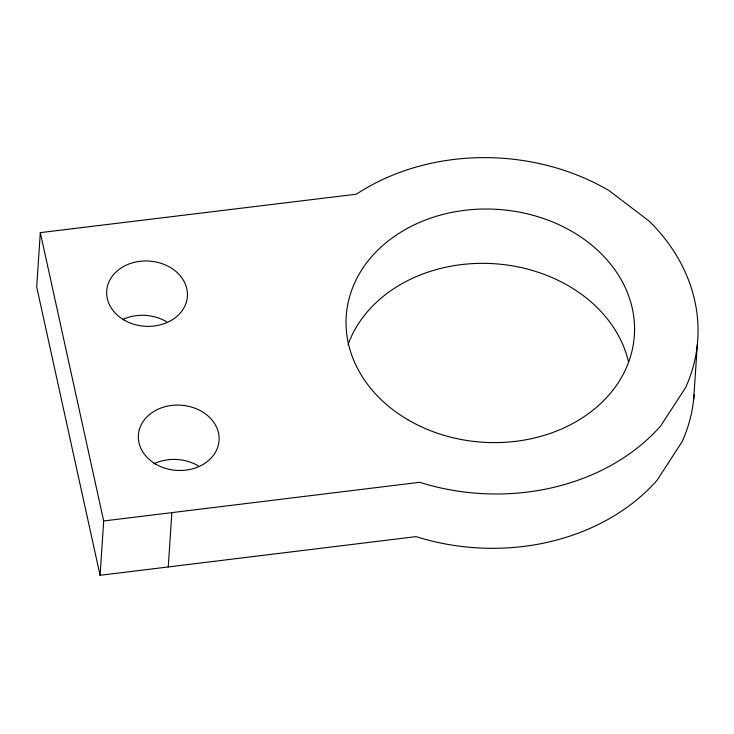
<?xml version="1.0" encoding="UTF-8"?>
<svg xmlns="http://www.w3.org/2000/svg" width="734" height="734" viewBox="0 0 734 734"><rect width="100%" height="100%" fill="white"/><g stroke="black" fill="none" stroke-linecap="round" stroke-linejoin="round"><path stroke-width="1.1" d="M100.081 575.291L103.687 520.966L419.683 482.293A207.905 167.985 3.8 0 0 660.747 425.848L685.684 387.451A207.905 167.985 3.8 0 0 649.15 221.108L609.082 190.611A207.905 167.985 3.8 0 0 356.403 194.189L40.306 232.641L36.7 286.966L100.081 575.291L416.077 536.618A207.905 167.985 3.8 0 0 657.141 480.174L682.069 441.767A207.905 167.985 3.8 0 0 694.089 394.718M168.251 566.997L171.857 512.671M693.694 399.168L697.3 344.842M40.306 232.641L103.687 520.966M348.008 344.769A144.378 116.66 3.8 0 1 493.413 263.671A144.378 116.66 3.8 0 1 628.478 361.798M123.174 319.244A40.425 32.663 3.8 0 1 166.535 321.694M153.837 463.833A40.425 32.663 3.8 0 1 198.217 465.815M123.954 319.951A40.425 32.663 3.8 0 0 187.298 297.362A40.425 32.663 3.8 0 0 129.89 263.671A40.425 32.663 3.8 0 0 123.954 319.951M155.636 464.081A40.425 32.663 3.8 0 0 218.98 441.483A40.425 32.663 3.8 0 0 161.572 407.801A40.425 32.663 3.8 0 0 155.636 464.081M407.81 419.701A144.378 116.66 3.8 0 0 634.048 339.025A144.378 116.66 3.8 0 0 429.032 218.704A144.378 116.66 3.8 0 0 407.81 419.701"/></g></svg>
